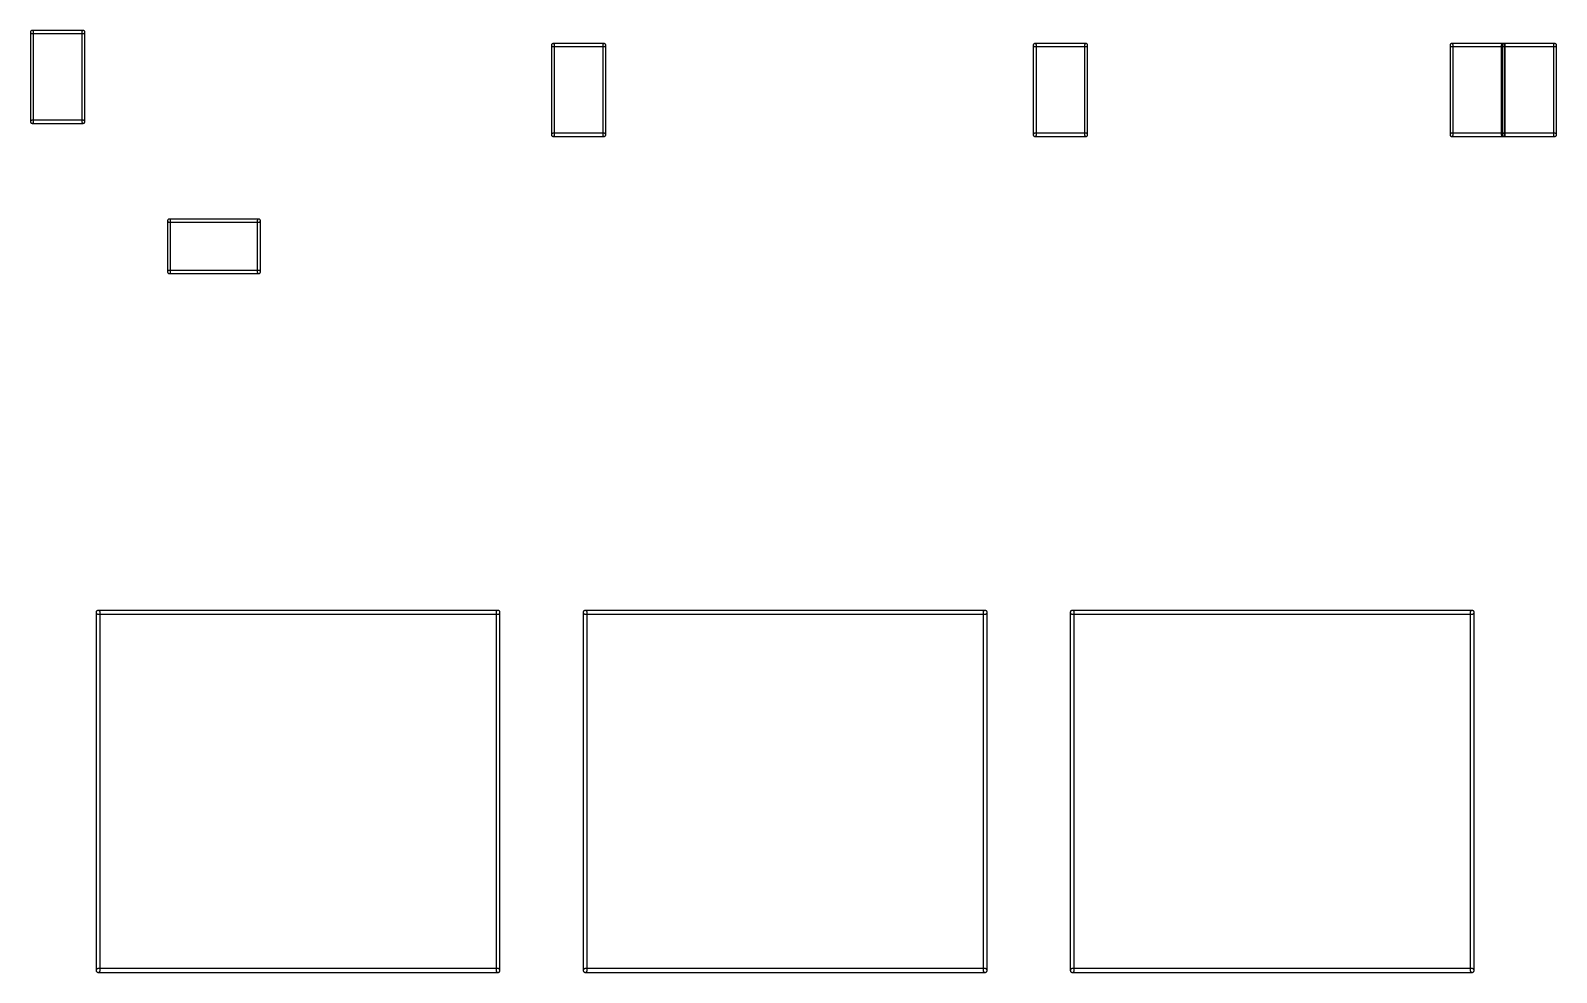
# Model space of a CAD drawing. Extents: x 101 to 225, y -107 to -70.
# Drawn here: x 165.6 to 225.1, y -107.1 to -70.3 of the extents above; entities that cross this region are included whole.
import ezdxf

# ---------------------------------------------------------------- set-up
doc = ezdxf.new("R2010")
doc.units = 0
doc.layers.add('BLACK', color=7, linetype='CONTINUOUS')

msp = doc.modelspace()

# ---------------------------------------------------------------- linework, layer by layer
at = {"layer": 'BLACK', "linetype": 'CONTINUOUS'}
for p, q in [((165.565, -70.3743), (165.564, -70.386)), ((165.565, -70.3743), (165.564, -70.386)), ((165.564, -70.386), (165.565, -70.3977)), ((165.564, -70.386), (165.564, -73.886)), ((165.569, -70.363), (165.565, -70.3743)), ((165.569, -70.363), (165.565, -70.3743)), ((165.565, -70.3977), (165.569, -70.409)), ((165.574, -70.3527), (165.569, -70.363)), ((165.574, -70.3527), (165.569, -70.363)), ((165.569, -70.409), (165.574, -70.4193)), ((165.582, -70.3436), (165.574, -70.3527)), ((165.582, -70.3436), (165.574, -70.3527)), ((165.574, -70.4193), (165.582, -70.4284)), ((165.591, -70.3361), (165.582, -70.3436)), ((165.591, -70.3361), (165.582, -70.3436)), ((165.582, -70.4284), (165.591, -70.4359)), ((165.601, -70.3306), (165.591, -70.3361)), ((165.601, -70.3306), (165.591, -70.3361)), ((165.591, -70.4359), (165.601, -70.4414)), ((165.612, -70.3272), (165.601, -70.3306)), ((165.612, -70.3272), (165.601, -70.3306)), ((165.601, -70.4414), (165.612, -70.4448)), ((165.624, -70.326), (165.612, -70.3272)), ((165.624, -70.326), (165.612, -70.3272)), ((165.612, -70.4448), (165.624, -70.446)), ((167.624, -70.326), (165.624, -70.326)), ((165.636, -70.3272), (165.624, -70.326)), ((165.624, -70.446), (167.624, -70.446)), ((165.647, -70.3306), (165.636, -70.3272)), ((165.657, -70.3361), (165.647, -70.3306)), ((165.666, -70.3436), (165.657, -70.3361)), ((165.674, -70.3527), (165.666, -70.3436)), ((165.679, -70.363), (165.674, -70.3527)), ((165.683, -70.3743), (165.679, -70.363)), ((165.684, -70.386), (165.683, -70.3743)), ((165.684, -73.886), (165.684, -70.386)), ((167.565, -70.3743), (167.564, -70.386)), ((167.564, -70.386), (167.564, -73.886)), ((167.569, -70.363), (167.565, -70.3743)), ((167.574, -70.3527), (167.569, -70.363)), ((167.582, -70.3436), (167.574, -70.3527)), ((167.591, -70.3361), (167.582, -70.3436)), ((167.601, -70.3306), (167.591, -70.3361)), ((167.612, -70.3272), (167.601, -70.3306)), ((167.624, -70.326), (167.612, -70.3272)), ((167.636, -70.3272), (167.624, -70.326)), ((167.636, -70.3272), (167.624, -70.326)), ((167.624, -70.446), (167.636, -70.4448)), ((167.647, -70.3306), (167.636, -70.3272)), ((167.647, -70.3306), (167.636, -70.3272)), ((167.636, -70.4448), (167.647, -70.4414)), ((167.657, -70.3361), (167.647, -70.3306)), ((167.657, -70.3361), (167.647, -70.3306)), ((167.647, -70.4414), (167.657, -70.4359)), ((167.666, -70.3436), (167.657, -70.3361)), ((167.666, -70.3436), (167.657, -70.3361)), ((167.657, -70.4359), (167.666, -70.4284)), ((167.674, -70.3527), (167.666, -70.3436)), ((167.674, -70.3527), (167.666, -70.3436)), ((167.666, -70.4284), (167.674, -70.4193)), ((167.679, -70.363), (167.674, -70.3527)), ((167.679, -70.363), (167.674, -70.3527)), ((167.674, -70.4193), (167.679, -70.409)), ((167.683, -70.3743), (167.679, -70.363)), ((167.683, -70.3743), (167.679, -70.363)), ((167.679, -70.409), (167.683, -70.3977)), ((167.684, -70.386), (167.683, -70.3743)), ((167.684, -70.386), (167.683, -70.3743)), ((167.683, -70.3977), (167.684, -70.386)), ((167.684, -73.886), (167.684, -70.386)), ((185.885, -70.8823), (185.884, -70.894)), ((185.885, -70.8823), (185.884, -70.894)), ((185.884, -70.894), (185.885, -70.9057)), ((185.884, -70.894), (185.884, -74.394)), ((185.889, -70.871), (185.885, -70.8823)), ((185.889, -70.871), (185.885, -70.8823)), ((185.885, -70.9057), (185.889, -70.917)), ((185.894, -70.8607), (185.889, -70.871)), ((185.894, -70.8607), (185.889, -70.871)), ((185.889, -70.917), (185.894, -70.9273)), ((185.902, -70.8516), (185.894, -70.8607)), ((185.902, -70.8516), (185.894, -70.8607)), ((185.894, -70.9273), (185.902, -70.9364)), ((185.911, -70.8441), (185.902, -70.8516)), ((185.911, -70.8441), (185.902, -70.8516)), ((185.902, -70.9364), (185.911, -70.9439)), ((185.921, -70.8386), (185.911, -70.8441)), ((185.921, -70.8386), (185.911, -70.8441)), ((185.911, -70.9439), (185.921, -70.9494)), ((185.932, -70.8352), (185.921, -70.8386)), ((185.932, -70.8352), (185.921, -70.8386)), ((185.921, -70.9494), (185.932, -70.9528)), ((185.944, -70.834), (185.932, -70.8352)), ((185.944, -70.834), (185.932, -70.8352)), ((185.932, -70.9528), (185.944, -70.954)), ((187.944, -70.834), (185.944, -70.834)), ((185.956, -70.8352), (185.944, -70.834)), ((185.944, -70.954), (187.944, -70.954)), ((185.967, -70.8386), (185.956, -70.8352)), ((185.977, -70.8441), (185.967, -70.8386)), ((185.986, -70.8516), (185.977, -70.8441)), ((185.994, -70.8607), (185.986, -70.8516)), ((185.999, -70.871), (185.994, -70.8607)), ((186.003, -70.8823), (185.999, -70.871)), ((186.004, -70.894), (186.003, -70.8823)), ((186.004, -74.394), (186.004, -70.894)), ((187.885, -70.8823), (187.884, -70.894)), ((187.884, -70.894), (187.884, -74.394)), ((187.889, -70.871), (187.885, -70.8823)), ((187.894, -70.8607), (187.889, -70.871)), ((187.902, -70.8516), (187.894, -70.8607)), ((187.911, -70.8441), (187.902, -70.8516)), ((187.921, -70.8386), (187.911, -70.8441)), ((187.932, -70.8352), (187.921, -70.8386)), ((187.944, -70.834), (187.932, -70.8352)), ((187.956, -70.8352), (187.944, -70.834)), ((187.956, -70.8352), (187.944, -70.834)), ((187.944, -70.954), (187.956, -70.9528)), ((187.967, -70.8386), (187.956, -70.8352)), ((187.967, -70.8386), (187.956, -70.8352)), ((187.956, -70.9528), (187.967, -70.9494)), ((187.977, -70.8441), (187.967, -70.8386)), ((187.977, -70.8441), (187.967, -70.8386)), ((187.967, -70.9494), (187.977, -70.9439)), ((187.986, -70.8516), (187.977, -70.8441)), ((187.986, -70.8516), (187.977, -70.8441)), ((187.977, -70.9439), (187.986, -70.9364)), ((187.994, -70.8607), (187.986, -70.8516)), ((187.994, -70.8607), (187.986, -70.8516)), ((187.986, -70.9364), (187.994, -70.9273)), ((187.999, -70.871), (187.994, -70.8607)), ((187.999, -70.871), (187.994, -70.8607)), ((187.994, -70.9273), (187.999, -70.917)), ((188.003, -70.8823), (187.999, -70.871)), ((188.003, -70.8823), (187.999, -70.871)), ((187.999, -70.917), (188.003, -70.9057)), ((188.004, -70.894), (188.003, -70.8823)), ((188.004, -70.894), (188.003, -70.8823)), ((188.003, -70.9057), (188.004, -70.894)), ((188.004, -74.394), (188.004, -70.894)), ((204.681, -70.8823), (204.68, -70.894)), ((204.681, -70.8823), (204.68, -70.894)), ((204.68, -70.894), (204.681, -70.9057)), ((204.68, -70.894), (204.68, -74.394)), ((204.685, -70.871), (204.681, -70.8823)), ((204.685, -70.871), (204.681, -70.8823)), ((204.681, -70.9057), (204.685, -70.917)), ((204.69, -70.8607), (204.685, -70.871)), ((204.69, -70.8607), (204.685, -70.871)), ((204.685, -70.917), (204.69, -70.9273)), ((204.698, -70.8516), (204.69, -70.8607)), ((204.698, -70.8516), (204.69, -70.8607)), ((204.69, -70.9273), (204.698, -70.9364)), ((204.707, -70.8441), (204.698, -70.8516)), ((204.707, -70.8441), (204.698, -70.8516)), ((204.698, -70.9364), (204.707, -70.9439)), ((204.717, -70.8386), (204.707, -70.8441)), ((204.717, -70.8386), (204.707, -70.8441)), ((204.707, -70.9439), (204.717, -70.9494)), ((204.728, -70.8352), (204.717, -70.8386)), ((204.728, -70.8352), (204.717, -70.8386)), ((204.717, -70.9494), (204.728, -70.9528)), ((204.74, -70.834), (204.728, -70.8352)), ((204.74, -70.834), (204.728, -70.8352)), ((204.728, -70.9528), (204.74, -70.954)), ((206.74, -70.834), (204.74, -70.834)), ((204.752, -70.8352), (204.74, -70.834)), ((204.74, -70.954), (206.74, -70.954)), ((204.763, -70.8386), (204.752, -70.8352)), ((204.773, -70.8441), (204.763, -70.8386)), ((204.782, -70.8516), (204.773, -70.8441)), ((204.79, -70.8607), (204.782, -70.8516)), ((204.795, -70.871), (204.79, -70.8607)), ((204.799, -70.8823), (204.795, -70.871)), ((204.8, -70.894), (204.799, -70.8823)), ((204.8, -74.394), (204.8, -70.894)), ((206.681, -70.8823), (206.68, -70.894)), ((206.68, -70.894), (206.68, -74.394)), ((206.685, -70.871), (206.681, -70.8823)), ((206.69, -70.8607), (206.685, -70.871)), ((206.698, -70.8516), (206.69, -70.8607)), ((206.707, -70.8441), (206.698, -70.8516)), ((206.717, -70.8386), (206.707, -70.8441)), ((206.728, -70.8352), (206.717, -70.8386)), ((206.74, -70.834), (206.728, -70.8352)), ((206.752, -70.8352), (206.74, -70.834)), ((206.752, -70.8352), (206.74, -70.834)), ((206.74, -70.954), (206.752, -70.9528)), ((206.763, -70.8386), (206.752, -70.8352)), ((206.763, -70.8386), (206.752, -70.8352)), ((206.752, -70.9528), (206.763, -70.9494)), ((206.773, -70.8441), (206.763, -70.8386)), ((206.773, -70.8441), (206.763, -70.8386)), ((206.763, -70.9494), (206.773, -70.9439)), ((206.782, -70.8516), (206.773, -70.8441)), ((206.782, -70.8516), (206.773, -70.8441)), ((206.773, -70.9439), (206.782, -70.9364)), ((206.79, -70.8607), (206.782, -70.8516)), ((206.79, -70.8607), (206.782, -70.8516)), ((206.782, -70.9364), (206.79, -70.9273)), ((206.795, -70.871), (206.79, -70.8607)), ((206.795, -70.871), (206.79, -70.8607)), ((206.79, -70.9273), (206.795, -70.917)), ((206.799, -70.8823), (206.795, -70.871)), ((206.799, -70.8823), (206.795, -70.871)), ((206.795, -70.917), (206.799, -70.9057)), ((206.8, -70.894), (206.799, -70.8823)), ((206.8, -70.894), (206.799, -70.8823)), ((206.799, -70.9057), (206.8, -70.894)), ((206.8, -74.394), (206.8, -70.894)), ((220.937, -70.8823), (220.936, -70.894)), ((220.937, -70.8823), (220.936, -70.894)), ((220.936, -70.894), (220.937, -70.9057)), ((220.936, -70.894), (220.936, -74.394)), ((220.941, -70.871), (220.937, -70.8823)), ((220.941, -70.871), (220.937, -70.8823)), ((220.937, -70.9057), (220.941, -70.917)), ((220.946, -70.8607), (220.941, -70.871)), ((220.946, -70.8607), (220.941, -70.871)), ((220.941, -70.917), (220.946, -70.9273)), ((220.954, -70.8516), (220.946, -70.8607)), ((220.954, -70.8516), (220.946, -70.8607)), ((220.946, -70.9273), (220.954, -70.9364)), ((220.963, -70.8441), (220.954, -70.8516)), ((220.963, -70.8441), (220.954, -70.8516)), ((220.954, -70.9364), (220.963, -70.9439)), ((220.973, -70.8386), (220.963, -70.8441)), ((220.973, -70.8386), (220.963, -70.8441)), ((220.963, -70.9439), (220.973, -70.9494)), ((220.984, -70.8352), (220.973, -70.8386)), ((220.984, -70.8352), (220.973, -70.8386)), ((220.973, -70.9494), (220.984, -70.9528)), ((220.996, -70.834), (220.984, -70.8352)), ((220.996, -70.834), (220.984, -70.8352)), ((220.984, -70.9528), (220.996, -70.954)), ((222.996, -70.834), (220.996, -70.834)), ((221.008, -70.8352), (220.996, -70.834)), ((220.996, -70.954), (222.996, -70.954)), ((221.019, -70.8386), (221.008, -70.8352)), ((221.029, -70.8441), (221.019, -70.8386)), ((221.038, -70.8516), (221.029, -70.8441)), ((221.046, -70.8607), (221.038, -70.8516)), ((221.051, -70.871), (221.046, -70.8607)), ((221.055, -70.8823), (221.051, -70.871)), ((221.056, -70.894), (221.055, -70.8823)), ((221.056, -74.394), (221.056, -70.894)), ((222.937, -70.8823), (222.936, -70.894)), ((222.936, -70.894), (222.936, -74.394)), ((222.941, -70.871), (222.937, -70.8823)), ((222.946, -70.8607), (222.941, -70.871)), ((222.954, -70.8516), (222.946, -70.8607)), ((222.963, -70.8441), (222.954, -70.8516)), ((222.973, -70.8386), (222.963, -70.8441)), ((222.969, -70.8823), (222.968, -70.894)), ((222.969, -70.8823), (222.968, -70.894)), ((222.968, -70.894), (222.969, -70.9057)), ((222.968, -70.894), (222.968, -74.394)), ((222.973, -70.871), (222.969, -70.8823)), ((222.973, -70.871), (222.969, -70.8823)), ((222.969, -70.9057), (222.973, -70.917)), ((222.984, -70.8352), (222.973, -70.8386)), ((222.978, -70.8607), (222.973, -70.871)), ((222.978, -70.8607), (222.973, -70.871)), ((222.973, -70.917), (222.978, -70.9273)), ((222.986, -70.8516), (222.978, -70.8607)), ((222.986, -70.8516), (222.978, -70.8607)), ((222.978, -70.9273), (222.986, -70.9364)), ((222.996, -70.834), (222.984, -70.8352)), ((222.995, -70.8441), (222.986, -70.8516)), ((222.995, -70.8441), (222.986, -70.8516)), ((222.986, -70.9364), (222.995, -70.9439)), ((223.005, -70.8386), (222.995, -70.8441)), ((223.005, -70.8386), (222.995, -70.8441)), ((222.995, -70.9439), (223.005, -70.9494)), ((223.008, -70.8352), (222.996, -70.834)), ((223.008, -70.8352), (222.996, -70.834)), ((222.996, -70.954), (223.008, -70.9528)), ((223.016, -70.8352), (223.005, -70.8386)), ((223.016, -70.8352), (223.005, -70.8386)), ((223.005, -70.9494), (223.016, -70.9528)), ((223.019, -70.8386), (223.008, -70.8352)), ((223.019, -70.8386), (223.008, -70.8352)), ((223.008, -70.9528), (223.019, -70.9494)), ((223.028, -70.834), (223.016, -70.8352)), ((223.028, -70.834), (223.016, -70.8352)), ((223.016, -70.9528), (223.028, -70.954)), ((223.029, -70.8441), (223.019, -70.8386)), ((223.029, -70.8441), (223.019, -70.8386)), ((223.019, -70.9494), (223.029, -70.9439)), ((225.028, -70.834), (223.028, -70.834)), ((223.04, -70.8352), (223.028, -70.834)), ((223.028, -70.954), (225.028, -70.954)), ((223.038, -70.8516), (223.029, -70.8441)), ((223.038, -70.8516), (223.029, -70.8441)), ((223.029, -70.9439), (223.038, -70.9364)), ((223.046, -70.8607), (223.038, -70.8516)), ((223.046, -70.8607), (223.038, -70.8516)), ((223.038, -70.9364), (223.046, -70.9273)), ((223.051, -70.8386), (223.04, -70.8352)), ((223.051, -70.871), (223.046, -70.8607)), ((223.051, -70.871), (223.046, -70.8607)), ((223.046, -70.9273), (223.051, -70.917)), ((223.061, -70.8441), (223.051, -70.8386)), ((223.055, -70.8823), (223.051, -70.871)), ((223.055, -70.8823), (223.051, -70.871)), ((223.051, -70.917), (223.055, -70.9057)), ((223.056, -70.894), (223.055, -70.8823)), ((223.056, -70.894), (223.055, -70.8823)), ((223.055, -70.9057), (223.056, -70.894)), ((223.056, -74.394), (223.056, -70.894)), ((223.07, -70.8516), (223.061, -70.8441)), ((223.078, -70.8607), (223.07, -70.8516)), ((223.083, -70.871), (223.078, -70.8607)), ((223.087, -70.8823), (223.083, -70.871)), ((223.088, -70.894), (223.087, -70.8823)), ((223.088, -74.394), (223.088, -70.894)), ((224.969, -70.8823), (224.968, -70.894)), ((224.968, -70.894), (224.968, -74.394)), ((224.973, -70.871), (224.969, -70.8823)), ((224.978, -70.8607), (224.973, -70.871)), ((224.986, -70.8516), (224.978, -70.8607)), ((224.995, -70.8441), (224.986, -70.8516)), ((225.005, -70.8386), (224.995, -70.8441)), ((225.016, -70.8352), (225.005, -70.8386)), ((225.028, -70.834), (225.016, -70.8352)), ((225.04, -70.8352), (225.028, -70.834)), ((225.04, -70.8352), (225.028, -70.834)), ((225.028, -70.954), (225.04, -70.9528)), ((225.051, -70.8386), (225.04, -70.8352)), ((225.051, -70.8386), (225.04, -70.8352)), ((225.04, -70.9528), (225.051, -70.9494)), ((225.061, -70.8441), (225.051, -70.8386)), ((225.061, -70.8441), (225.051, -70.8386)), ((225.051, -70.9494), (225.061, -70.9439)), ((225.07, -70.8516), (225.061, -70.8441)), ((225.07, -70.8516), (225.061, -70.8441)), ((225.061, -70.9439), (225.07, -70.9364)), ((225.078, -70.8607), (225.07, -70.8516)), ((225.078, -70.8607), (225.07, -70.8516)), ((225.07, -70.9364), (225.078, -70.9273)), ((225.083, -70.871), (225.078, -70.8607)), ((225.083, -70.871), (225.078, -70.8607)), ((225.078, -70.9273), (225.083, -70.917)), ((225.087, -70.8823), (225.083, -70.871)), ((225.087, -70.8823), (225.083, -70.871)), ((225.083, -70.917), (225.087, -70.9057)), ((225.088, -70.894), (225.087, -70.8823)), ((225.088, -70.894), (225.087, -70.8823)), ((225.087, -70.9057), (225.088, -70.894)), ((225.088, -74.394), (225.088, -70.894)), ((165.565, -73.8743), (165.564, -73.886)), ((165.564, -73.886), (165.565, -73.8977)), ((165.564, -73.886), (165.565, -73.8977)), ((165.569, -73.863), (165.565, -73.8743)), ((165.565, -73.8977), (165.569, -73.909)), ((165.565, -73.8977), (165.569, -73.909)), ((165.574, -73.8527), (165.569, -73.863)), ((165.569, -73.909), (165.574, -73.9193)), ((165.569, -73.909), (165.574, -73.9193)), ((165.582, -73.8436), (165.574, -73.8527)), ((165.574, -73.9193), (165.582, -73.9284)), ((165.574, -73.9193), (165.582, -73.9284)), ((165.591, -73.8361), (165.582, -73.8436)), ((165.582, -73.9284), (165.591, -73.9359)), ((165.582, -73.9284), (165.591, -73.9359)), ((165.601, -73.8306), (165.591, -73.8361)), ((165.591, -73.9359), (165.601, -73.9414)), ((165.591, -73.9359), (165.601, -73.9414)), ((165.612, -73.8272), (165.601, -73.8306)), ((165.601, -73.9414), (165.612, -73.9448)), ((165.601, -73.9414), (165.612, -73.9448)), ((165.624, -73.826), (165.612, -73.8272)), ((165.612, -73.9448), (165.624, -73.946)), ((165.612, -73.9448), (165.624, -73.946)), ((167.624, -73.826), (165.624, -73.826)), ((165.624, -73.946), (165.636, -73.9448)), ((165.624, -73.946), (167.624, -73.946)), ((165.636, -73.9448), (165.647, -73.9414)), ((165.647, -73.9414), (165.657, -73.9359)), ((165.657, -73.9359), (165.666, -73.9284)), ((165.666, -73.9284), (165.674, -73.9193)), ((165.674, -73.9193), (165.679, -73.909)), ((165.679, -73.909), (165.683, -73.8977)), ((165.683, -73.8977), (165.684, -73.886)), ((167.564, -73.886), (167.565, -73.8977)), ((167.565, -73.8977), (167.569, -73.909)), ((167.569, -73.909), (167.574, -73.9193)), ((167.574, -73.9193), (167.582, -73.9284)), ((167.582, -73.9284), (167.591, -73.9359)), ((167.591, -73.9359), (167.601, -73.9414)), ((167.601, -73.9414), (167.612, -73.9448)), ((167.612, -73.9448), (167.624, -73.946)), ((167.636, -73.8272), (167.624, -73.826)), ((167.624, -73.946), (167.636, -73.9448)), ((167.624, -73.946), (167.636, -73.9448)), ((167.647, -73.8306), (167.636, -73.8272)), ((167.636, -73.9448), (167.647, -73.9414)), ((167.636, -73.9448), (167.647, -73.9414)), ((167.657, -73.8361), (167.647, -73.8306)), ((167.647, -73.9414), (167.657, -73.9359)), ((167.647, -73.9414), (167.657, -73.9359)), ((167.666, -73.8436), (167.657, -73.8361)), ((167.657, -73.9359), (167.666, -73.9284)), ((167.657, -73.9359), (167.666, -73.9284)), ((167.674, -73.8527), (167.666, -73.8436)), ((167.666, -73.9284), (167.674, -73.9193)), ((167.666, -73.9284), (167.674, -73.9193)), ((167.679, -73.863), (167.674, -73.8527)), ((167.674, -73.9193), (167.679, -73.909)), ((167.674, -73.9193), (167.679, -73.909)), ((167.683, -73.8743), (167.679, -73.863)), ((167.679, -73.909), (167.683, -73.8977)), ((167.679, -73.909), (167.683, -73.8977)), ((167.684, -73.886), (167.683, -73.8743)), ((167.683, -73.8977), (167.684, -73.886)), ((167.683, -73.8977), (167.684, -73.886)), ((185.885, -74.3823), (185.884, -74.394)), ((185.884, -74.394), (185.885, -74.4057)), ((185.884, -74.394), (185.885, -74.4057)), ((185.889, -74.371), (185.885, -74.3823)), ((185.894, -74.3607), (185.889, -74.371)), ((185.902, -74.3516), (185.894, -74.3607)), ((185.911, -74.3441), (185.902, -74.3516)), ((185.921, -74.3386), (185.911, -74.3441)), ((185.932, -74.3352), (185.921, -74.3386)), ((185.944, -74.334), (185.932, -74.3352)), ((187.944, -74.334), (185.944, -74.334)), ((186.003, -74.4057), (186.004, -74.394)), ((187.884, -74.394), (187.885, -74.4057)), ((187.956, -74.3352), (187.944, -74.334)), ((187.967, -74.3386), (187.956, -74.3352)), ((187.977, -74.3441), (187.967, -74.3386)), ((187.986, -74.3516), (187.977, -74.3441)), ((187.994, -74.3607), (187.986, -74.3516)), ((187.999, -74.371), (187.994, -74.3607)), ((188.003, -74.3823), (187.999, -74.371)), ((188.004, -74.394), (188.003, -74.3823)), ((188.003, -74.4057), (188.004, -74.394)), ((188.003, -74.4057), (188.004, -74.394)), ((204.681, -74.3823), (204.68, -74.394)), ((204.68, -74.394), (204.681, -74.4057)), ((204.68, -74.394), (204.681, -74.4057)), ((204.685, -74.371), (204.681, -74.3823)), ((204.69, -74.3607), (204.685, -74.371)), ((204.698, -74.3516), (204.69, -74.3607)), ((204.707, -74.3441), (204.698, -74.3516)), ((204.717, -74.3386), (204.707, -74.3441)), ((204.728, -74.3352), (204.717, -74.3386)), ((204.74, -74.334), (204.728, -74.3352)), ((206.74, -74.334), (204.74, -74.334)), ((204.799, -74.4057), (204.8, -74.394)), ((206.68, -74.394), (206.681, -74.4057)), ((206.752, -74.3352), (206.74, -74.334)), ((206.763, -74.3386), (206.752, -74.3352)), ((206.773, -74.3441), (206.763, -74.3386)), ((206.782, -74.3516), (206.773, -74.3441)), ((206.79, -74.3607), (206.782, -74.3516)), ((206.795, -74.371), (206.79, -74.3607)), ((206.799, -74.3823), (206.795, -74.371)), ((206.8, -74.394), (206.799, -74.3823)), ((206.799, -74.4057), (206.8, -74.394)), ((206.799, -74.4057), (206.8, -74.394)), ((220.937, -74.3823), (220.936, -74.394)), ((220.936, -74.394), (220.937, -74.4057)), ((220.936, -74.394), (220.937, -74.4057)), ((220.941, -74.371), (220.937, -74.3823)), ((220.946, -74.3607), (220.941, -74.371)), ((220.954, -74.3516), (220.946, -74.3607)), ((220.963, -74.3441), (220.954, -74.3516)), ((220.973, -74.3386), (220.963, -74.3441)), ((220.984, -74.3352), (220.973, -74.3386)), ((220.996, -74.334), (220.984, -74.3352)), ((222.996, -74.334), (220.996, -74.334)), ((221.055, -74.4057), (221.056, -74.394)), ((222.936, -74.394), (222.937, -74.4057)), ((222.969, -74.3823), (222.968, -74.394)), ((222.968, -74.394), (222.969, -74.4057)), ((222.968, -74.394), (222.969, -74.4057)), ((222.973, -74.371), (222.969, -74.3823)), ((222.978, -74.3607), (222.973, -74.371)), ((222.986, -74.3516), (222.978, -74.3607)), ((222.995, -74.3441), (222.986, -74.3516)), ((223.005, -74.3386), (222.995, -74.3441)), ((223.008, -74.3352), (222.996, -74.334)), ((223.016, -74.3352), (223.005, -74.3386)), ((223.019, -74.3386), (223.008, -74.3352)), ((223.028, -74.334), (223.016, -74.3352)), ((223.029, -74.3441), (223.019, -74.3386)), ((225.028, -74.334), (223.028, -74.334)), ((223.038, -74.3516), (223.029, -74.3441)), ((223.046, -74.3607), (223.038, -74.3516)), ((223.051, -74.371), (223.046, -74.3607)), ((223.055, -74.3823), (223.051, -74.371)), ((223.056, -74.394), (223.055, -74.3823)), ((223.055, -74.4057), (223.056, -74.394)), ((223.055, -74.4057), (223.056, -74.394)), ((223.087, -74.4057), (223.088, -74.394)), ((224.968, -74.394), (224.969, -74.4057)), ((225.04, -74.3352), (225.028, -74.334)), ((225.051, -74.3386), (225.04, -74.3352)), ((225.061, -74.3441), (225.051, -74.3386)), ((225.07, -74.3516), (225.061, -74.3441)), ((225.078, -74.3607), (225.07, -74.3516)), ((225.083, -74.371), (225.078, -74.3607)), ((225.087, -74.3823), (225.083, -74.371)), ((225.088, -74.394), (225.087, -74.3823)), ((225.087, -74.4057), (225.088, -74.394)), ((225.087, -74.4057), (225.088, -74.394)), ((185.885, -74.4057), (185.889, -74.417)), ((185.885, -74.4057), (185.889, -74.417)), ((185.889, -74.417), (185.894, -74.4273)), ((185.889, -74.417), (185.894, -74.4273)), ((185.894, -74.4273), (185.902, -74.4364)), ((185.894, -74.4273), (185.902, -74.4364)), ((185.902, -74.4364), (185.911, -74.4439)), ((185.902, -74.4364), (185.911, -74.4439)), ((185.911, -74.4439), (185.921, -74.4494)), ((185.911, -74.4439), (185.921, -74.4494)), ((185.921, -74.4494), (185.932, -74.4528)), ((185.921, -74.4494), (185.932, -74.4528)), ((185.932, -74.4528), (185.944, -74.454)), ((185.932, -74.4528), (185.944, -74.454)), ((185.944, -74.454), (185.956, -74.4528)), ((185.944, -74.454), (187.944, -74.454)), ((185.956, -74.4528), (185.967, -74.4494)), ((185.967, -74.4494), (185.977, -74.4439)), ((185.977, -74.4439), (185.986, -74.4364)), ((185.986, -74.4364), (185.994, -74.4273)), ((185.994, -74.4273), (185.999, -74.417)), ((185.999, -74.417), (186.003, -74.4057)), ((187.885, -74.4057), (187.889, -74.417)), ((187.889, -74.417), (187.894, -74.4273)), ((187.894, -74.4273), (187.902, -74.4364)), ((187.902, -74.4364), (187.911, -74.4439)), ((187.911, -74.4439), (187.921, -74.4494)), ((187.921, -74.4494), (187.932, -74.4528)), ((187.932, -74.4528), (187.944, -74.454)), ((187.944, -74.454), (187.956, -74.4528)), ((187.944, -74.454), (187.956, -74.4528)), ((187.956, -74.4528), (187.967, -74.4494)), ((187.956, -74.4528), (187.967, -74.4494)), ((187.967, -74.4494), (187.977, -74.4439)), ((187.967, -74.4494), (187.977, -74.4439)), ((187.977, -74.4439), (187.986, -74.4364)), ((187.977, -74.4439), (187.986, -74.4364)), ((187.986, -74.4364), (187.994, -74.4273)), ((187.986, -74.4364), (187.994, -74.4273)), ((187.994, -74.4273), (187.999, -74.417)), ((187.994, -74.4273), (187.999, -74.417)), ((187.999, -74.417), (188.003, -74.4057)), ((187.999, -74.417), (188.003, -74.4057)), ((204.681, -74.4057), (204.685, -74.417)), ((204.681, -74.4057), (204.685, -74.417)), ((204.685, -74.417), (204.69, -74.4273)), ((204.685, -74.417), (204.69, -74.4273)), ((204.69, -74.4273), (204.698, -74.4364)), ((204.69, -74.4273), (204.698, -74.4364)), ((204.698, -74.4364), (204.707, -74.4439)), ((204.698, -74.4364), (204.707, -74.4439)), ((204.707, -74.4439), (204.717, -74.4494)), ((204.707, -74.4439), (204.717, -74.4494)), ((204.717, -74.4494), (204.728, -74.4528)), ((204.717, -74.4494), (204.728, -74.4528)), ((204.728, -74.4528), (204.74, -74.454)), ((204.728, -74.4528), (204.74, -74.454)), ((204.74, -74.454), (204.752, -74.4528)), ((204.74, -74.454), (206.74, -74.454)), ((204.752, -74.4528), (204.763, -74.4494)), ((204.763, -74.4494), (204.773, -74.4439)), ((204.773, -74.4439), (204.782, -74.4364)), ((204.782, -74.4364), (204.79, -74.4273)), ((204.79, -74.4273), (204.795, -74.417)), ((204.795, -74.417), (204.799, -74.4057)), ((206.681, -74.4057), (206.685, -74.417)), ((206.685, -74.417), (206.69, -74.4273)), ((206.69, -74.4273), (206.698, -74.4364)), ((206.698, -74.4364), (206.707, -74.4439)), ((206.707, -74.4439), (206.717, -74.4494)), ((206.717, -74.4494), (206.728, -74.4528)), ((206.728, -74.4528), (206.74, -74.454)), ((206.74, -74.454), (206.752, -74.4528)), ((206.74, -74.454), (206.752, -74.4528)), ((206.752, -74.4528), (206.763, -74.4494)), ((206.752, -74.4528), (206.763, -74.4494)), ((206.763, -74.4494), (206.773, -74.4439)), ((206.763, -74.4494), (206.773, -74.4439)), ((206.773, -74.4439), (206.782, -74.4364)), ((206.773, -74.4439), (206.782, -74.4364)), ((206.782, -74.4364), (206.79, -74.4273)), ((206.782, -74.4364), (206.79, -74.4273)), ((206.79, -74.4273), (206.795, -74.417)), ((206.79, -74.4273), (206.795, -74.417)), ((206.795, -74.417), (206.799, -74.4057)), ((206.795, -74.417), (206.799, -74.4057)), ((220.937, -74.4057), (220.941, -74.417)), ((220.937, -74.4057), (220.941, -74.417)), ((220.941, -74.417), (220.946, -74.4273)), ((220.941, -74.417), (220.946, -74.4273)), ((220.946, -74.4273), (220.954, -74.4364)), ((220.946, -74.4273), (220.954, -74.4364)), ((220.954, -74.4364), (220.963, -74.4439)), ((220.954, -74.4364), (220.963, -74.4439)), ((220.963, -74.4439), (220.973, -74.4494)), ((220.963, -74.4439), (220.973, -74.4494)), ((220.973, -74.4494), (220.984, -74.4528)), ((220.973, -74.4494), (220.984, -74.4528)), ((220.984, -74.4528), (220.996, -74.454)), ((220.984, -74.4528), (220.996, -74.454)), ((220.996, -74.454), (221.008, -74.4528)), ((220.996, -74.454), (222.996, -74.454)), ((221.008, -74.4528), (221.019, -74.4494)), ((221.019, -74.4494), (221.029, -74.4439)), ((221.029, -74.4439), (221.038, -74.4364)), ((221.038, -74.4364), (221.046, -74.4273)), ((221.046, -74.4273), (221.051, -74.417)), ((221.051, -74.417), (221.055, -74.4057)), ((222.937, -74.4057), (222.941, -74.417)), ((222.941, -74.417), (222.946, -74.4273)), ((222.946, -74.4273), (222.954, -74.4364)), ((222.954, -74.4364), (222.963, -74.4439)), ((222.963, -74.4439), (222.973, -74.4494)), ((222.969, -74.4057), (222.973, -74.417)), ((222.969, -74.4057), (222.973, -74.417)), ((222.973, -74.417), (222.978, -74.4273)), ((222.973, -74.417), (222.978, -74.4273)), ((222.973, -74.4494), (222.984, -74.4528)), ((222.978, -74.4273), (222.986, -74.4364)), ((222.978, -74.4273), (222.986, -74.4364)), ((222.984, -74.4528), (222.996, -74.454)), ((222.986, -74.4364), (222.995, -74.4439)), ((222.986, -74.4364), (222.995, -74.4439)), ((222.995, -74.4439), (223.005, -74.4494)), ((222.995, -74.4439), (223.005, -74.4494)), ((222.996, -74.454), (223.008, -74.4528)), ((222.996, -74.454), (223.008, -74.4528)), ((223.005, -74.4494), (223.016, -74.4528)), ((223.005, -74.4494), (223.016, -74.4528)), ((223.008, -74.4528), (223.019, -74.4494)), ((223.008, -74.4528), (223.019, -74.4494)), ((223.016, -74.4528), (223.028, -74.454)), ((223.016, -74.4528), (223.028, -74.454)), ((223.019, -74.4494), (223.029, -74.4439)), ((223.019, -74.4494), (223.029, -74.4439)), ((223.028, -74.454), (223.04, -74.4528)), ((223.028, -74.454), (225.028, -74.454)), ((223.029, -74.4439), (223.038, -74.4364)), ((223.029, -74.4439), (223.038, -74.4364)), ((223.038, -74.4364), (223.046, -74.4273)), ((223.038, -74.4364), (223.046, -74.4273)), ((223.04, -74.4528), (223.051, -74.4494)), ((223.046, -74.4273), (223.051, -74.417)), ((223.046, -74.4273), (223.051, -74.417)), ((223.051, -74.417), (223.055, -74.4057)), ((223.051, -74.417), (223.055, -74.4057)), ((223.051, -74.4494), (223.061, -74.4439)), ((223.061, -74.4439), (223.07, -74.4364)), ((223.07, -74.4364), (223.078, -74.4273)), ((223.078, -74.4273), (223.083, -74.417)), ((223.083, -74.417), (223.087, -74.4057)), ((224.969, -74.4057), (224.973, -74.417)), ((224.973, -74.417), (224.978, -74.4273)), ((224.978, -74.4273), (224.986, -74.4364)), ((224.986, -74.4364), (224.995, -74.4439)), ((224.995, -74.4439), (225.005, -74.4494)), ((225.005, -74.4494), (225.016, -74.4528)), ((225.016, -74.4528), (225.028, -74.454)), ((225.028, -74.454), (225.04, -74.4528)), ((225.028, -74.454), (225.04, -74.4528)), ((225.04, -74.4528), (225.051, -74.4494)), ((225.04, -74.4528), (225.051, -74.4494)), ((225.051, -74.4494), (225.061, -74.4439)), ((225.051, -74.4494), (225.061, -74.4439)), ((225.061, -74.4439), (225.07, -74.4364)), ((225.061, -74.4439), (225.07, -74.4364)), ((225.07, -74.4364), (225.078, -74.4273)), ((225.07, -74.4364), (225.078, -74.4273)), ((225.078, -74.4273), (225.083, -74.417)), ((225.078, -74.4273), (225.083, -74.417)), ((225.083, -74.417), (225.087, -74.4057)), ((225.083, -74.417), (225.087, -74.4057)), ((170.911, -77.7283), (170.91, -77.74)), ((170.911, -77.7283), (170.91, -77.74)), ((170.91, -77.74), (170.91, -79.74)), ((170.91, -77.74), (170.911, -77.7517)), ((170.915, -77.717), (170.911, -77.7283)), ((170.915, -77.717), (170.911, -77.7283)), ((170.911, -77.7517), (170.915, -77.763)), ((170.92, -77.7067), (170.915, -77.717)), ((170.92, -77.7067), (170.915, -77.717)), ((170.915, -77.763), (170.92, -77.7733)), ((170.928, -77.6976), (170.92, -77.7067)), ((170.928, -77.6976), (170.92, -77.7067)), ((170.92, -77.7733), (170.928, -77.7824)), ((170.937, -77.6901), (170.928, -77.6976)), ((170.937, -77.6901), (170.928, -77.6976)), ((170.928, -77.7824), (170.937, -77.7899)), ((170.947, -77.6846), (170.937, -77.6901)), ((170.947, -77.6846), (170.937, -77.6901)), ((170.937, -77.7899), (170.947, -77.7954)), ((170.958, -77.6812), (170.947, -77.6846)), ((170.958, -77.6812), (170.947, -77.6846)), ((170.947, -77.7954), (170.958, -77.7988)), ((170.97, -77.68), (170.958, -77.6812)), ((170.97, -77.68), (170.958, -77.6812)), ((170.958, -77.7988), (170.97, -77.8)), ((170.982, -77.6812), (170.97, -77.68)), ((174.47, -77.68), (170.97, -77.68)), ((170.97, -77.8), (174.47, -77.8)), ((170.993, -77.6846), (170.982, -77.6812)), ((171.003, -77.6901), (170.993, -77.6846)), ((171.012, -77.6976), (171.003, -77.6901)), ((171.02, -77.7067), (171.012, -77.6976)), ((171.025, -77.717), (171.02, -77.7067)), ((171.029, -77.7283), (171.025, -77.717)), ((171.03, -77.74), (171.029, -77.7283)), ((171.03, -79.74), (171.03, -77.74)), ((174.411, -77.7283), (174.41, -77.74)), ((174.41, -77.74), (174.41, -79.74)), ((174.415, -77.717), (174.411, -77.7283)), ((174.42, -77.7067), (174.415, -77.717)), ((174.428, -77.6976), (174.42, -77.7067)), ((174.437, -77.6901), (174.428, -77.6976)), ((174.447, -77.6846), (174.437, -77.6901)), ((174.458, -77.6812), (174.447, -77.6846)), ((174.47, -77.68), (174.458, -77.6812)), ((174.482, -77.6812), (174.47, -77.68)), ((174.482, -77.6812), (174.47, -77.68)), ((174.47, -77.8), (174.482, -77.7988)), ((174.493, -77.6846), (174.482, -77.6812)), ((174.493, -77.6846), (174.482, -77.6812)), ((174.482, -77.7988), (174.493, -77.7954)), ((174.503, -77.6901), (174.493, -77.6846)), ((174.503, -77.6901), (174.493, -77.6846)), ((174.493, -77.7954), (174.503, -77.7899)), ((174.512, -77.6976), (174.503, -77.6901)), ((174.512, -77.6976), (174.503, -77.6901)), ((174.503, -77.7899), (174.512, -77.7824)), ((174.52, -77.7067), (174.512, -77.6976)), ((174.52, -77.7067), (174.512, -77.6976)), ((174.512, -77.7824), (174.52, -77.7733)), ((174.525, -77.717), (174.52, -77.7067)), ((174.525, -77.717), (174.52, -77.7067)), ((174.52, -77.7733), (174.525, -77.763)), ((174.529, -77.7283), (174.525, -77.717)), ((174.529, -77.7283), (174.525, -77.717)), ((174.525, -77.763), (174.529, -77.7517)), ((174.53, -77.74), (174.529, -77.7283)), ((174.53, -77.74), (174.529, -77.7283)), ((174.529, -77.7517), (174.53, -77.74)), ((174.53, -79.74), (174.53, -77.74)), ((170.911, -79.7283), (170.91, -79.74)), ((170.91, -79.74), (170.911, -79.7517)), ((170.91, -79.74), (170.911, -79.7517)), ((170.915, -79.717), (170.911, -79.7283)), ((170.911, -79.7517), (170.915, -79.763)), ((170.911, -79.7517), (170.915, -79.763)), ((170.92, -79.7067), (170.915, -79.717)), ((170.928, -79.6976), (170.92, -79.7067)), ((170.937, -79.6901), (170.928, -79.6976)), ((170.947, -79.6846), (170.937, -79.6901)), ((170.958, -79.6812), (170.947, -79.6846)), ((170.97, -79.68), (170.958, -79.6812)), ((174.47, -79.68), (170.97, -79.68)), ((171.025, -79.763), (171.029, -79.7517)), ((171.029, -79.7517), (171.03, -79.74)), ((174.41, -79.74), (174.411, -79.7517)), ((174.411, -79.7517), (174.415, -79.763)), ((174.482, -79.6812), (174.47, -79.68)), ((174.493, -79.6846), (174.482, -79.6812)), ((174.503, -79.6901), (174.493, -79.6846)), ((174.512, -79.6976), (174.503, -79.6901)), ((174.52, -79.7067), (174.512, -79.6976)), ((174.525, -79.717), (174.52, -79.7067)), ((174.529, -79.7283), (174.525, -79.717)), ((174.525, -79.763), (174.529, -79.7517)), ((174.525, -79.763), (174.529, -79.7517)), ((174.53, -79.74), (174.529, -79.7283)), ((174.529, -79.7517), (174.53, -79.74)), ((174.529, -79.7517), (174.53, -79.74)), ((170.915, -79.763), (170.92, -79.7733)), ((170.915, -79.763), (170.92, -79.7733)), ((170.92, -79.7733), (170.928, -79.7824)), ((170.92, -79.7733), (170.928, -79.7824)), ((170.928, -79.7824), (170.937, -79.7899)), ((170.928, -79.7824), (170.937, -79.7899)), ((170.937, -79.7899), (170.947, -79.7954)), ((170.937, -79.7899), (170.947, -79.7954)), ((170.947, -79.7954), (170.958, -79.7988)), ((170.947, -79.7954), (170.958, -79.7988)), ((170.958, -79.7988), (170.97, -79.8)), ((170.958, -79.7988), (170.97, -79.8)), ((170.97, -79.8), (170.982, -79.7988)), ((170.97, -79.8), (174.47, -79.8)), ((170.982, -79.7988), (170.993, -79.7954)), ((170.993, -79.7954), (171.003, -79.7899)), ((171.003, -79.7899), (171.012, -79.7824)), ((171.012, -79.7824), (171.02, -79.7733)), ((171.02, -79.7733), (171.025, -79.763)), ((174.415, -79.763), (174.42, -79.7733)), ((174.42, -79.7733), (174.428, -79.7824)), ((174.428, -79.7824), (174.437, -79.7899)), ((174.437, -79.7899), (174.447, -79.7954)), ((174.447, -79.7954), (174.458, -79.7988)), ((174.458, -79.7988), (174.47, -79.8)), ((174.47, -79.8), (174.482, -79.7988)), ((174.47, -79.8), (174.482, -79.7988)), ((174.482, -79.7988), (174.493, -79.7954)), ((174.482, -79.7988), (174.493, -79.7954)), ((174.493, -79.7954), (174.503, -79.7899)), ((174.493, -79.7954), (174.503, -79.7899)), ((174.503, -79.7899), (174.512, -79.7824)), ((174.503, -79.7899), (174.512, -79.7824)), ((174.512, -79.7824), (174.52, -79.7733)), ((174.512, -79.7824), (174.52, -79.7733)), ((174.52, -79.7733), (174.525, -79.763)), ((174.52, -79.7733), (174.525, -79.763)), ((168.125, -93.0001), (168.124, -93.015)), ((168.125, -93.0001), (168.124, -93.015)), ((168.124, -93.015), (168.125, -93.0299)), ((168.124, -93.015), (168.124, -106.985)), ((168.13, -92.9858), (168.125, -93.0001)), ((168.13, -92.9858), (168.125, -93.0001)), ((168.125, -93.0299), (168.13, -93.0442)), ((168.137, -92.9727), (168.13, -92.9858)), ((168.137, -92.9727), (168.13, -92.9858)), ((168.13, -93.0442), (168.137, -93.0573)), ((168.146, -92.9611), (168.137, -92.9727)), ((168.146, -92.9611), (168.137, -92.9727)), ((168.137, -93.0573), (168.146, -93.0689)), ((168.158, -92.9516), (168.146, -92.9611)), ((168.158, -92.9516), (168.146, -92.9611)), ((168.146, -93.0689), (168.158, -93.0784)), ((168.171, -92.9446), (168.158, -92.9516)), ((168.171, -92.9446), (168.158, -92.9516)), ((168.158, -93.0784), (168.171, -93.0854)), ((168.185, -92.9403), (168.171, -92.9446)), ((168.185, -92.9403), (168.171, -92.9446)), ((168.171, -93.0854), (168.185, -93.0897)), ((168.2, -92.9388), (168.185, -92.9403)), ((168.2, -92.9388), (168.185, -92.9403)), ((168.185, -93.0897), (168.2, -93.0912)), ((183.8, -92.9388), (168.2, -92.9388)), ((168.215, -92.9403), (168.2, -92.9388)), ((168.2, -93.0912), (183.8, -93.0912)), ((168.229, -92.9446), (168.215, -92.9403)), ((168.242, -92.9516), (168.229, -92.9446)), ((168.254, -92.9611), (168.242, -92.9516)), ((168.263, -92.9727), (168.254, -92.9611)), ((168.27, -92.9858), (168.263, -92.9727)), ((168.275, -93.0001), (168.27, -92.9858)), ((168.276, -93.015), (168.275, -93.0001)), ((168.276, -106.985), (168.276, -93.015)), ((183.725, -93.0001), (183.724, -93.015)), ((183.724, -93.015), (183.724, -106.985)), ((183.73, -92.9858), (183.725, -93.0001)), ((183.737, -92.9727), (183.73, -92.9858)), ((183.746, -92.9611), (183.737, -92.9727)), ((183.758, -92.9516), (183.746, -92.9611)), ((183.771, -92.9446), (183.758, -92.9516)), ((183.785, -92.9403), (183.771, -92.9446)), ((183.8, -92.9388), (183.785, -92.9403)), ((183.815, -92.9403), (183.8, -92.9388)), ((183.815, -92.9403), (183.8, -92.9388)), ((183.8, -93.0912), (183.815, -93.0897)), ((183.829, -92.9446), (183.815, -92.9403)), ((183.829, -92.9446), (183.815, -92.9403)), ((183.815, -93.0897), (183.829, -93.0854)), ((183.842, -92.9516), (183.829, -92.9446)), ((183.842, -92.9516), (183.829, -92.9446)), ((183.829, -93.0854), (183.842, -93.0784)), ((183.854, -92.9611), (183.842, -92.9516)), ((183.854, -92.9611), (183.842, -92.9516)), ((183.842, -93.0784), (183.854, -93.0689)), ((183.863, -92.9727), (183.854, -92.9611)), ((183.863, -92.9727), (183.854, -92.9611)), ((183.854, -93.0689), (183.863, -93.0573)), ((183.87, -92.9858), (183.863, -92.9727)), ((183.87, -92.9858), (183.863, -92.9727)), ((183.863, -93.0573), (183.87, -93.0442)), ((183.875, -93.0001), (183.87, -92.9858)), ((183.875, -93.0001), (183.87, -92.9858)), ((183.87, -93.0442), (183.875, -93.0299)), ((183.876, -93.015), (183.875, -93.0001)), ((183.876, -93.015), (183.875, -93.0001)), ((183.875, -93.0299), (183.876, -93.015)), ((183.876, -106.985), (183.876, -93.015)), ((187.125, -93.0001), (187.124, -93.015)), ((187.125, -93.0001), (187.124, -93.015)), ((187.124, -93.015), (187.125, -93.0299)), ((187.124, -93.015), (187.124, -106.985)), ((187.13, -92.9858), (187.125, -93.0001)), ((187.13, -92.9858), (187.125, -93.0001)), ((187.125, -93.0299), (187.13, -93.0442)), ((187.137, -92.9727), (187.13, -92.9858)), ((187.137, -92.9727), (187.13, -92.9858)), ((187.13, -93.0442), (187.137, -93.0573)), ((187.146, -92.9611), (187.137, -92.9727)), ((187.146, -92.9611), (187.137, -92.9727)), ((187.137, -93.0573), (187.146, -93.0689)), ((187.158, -92.9516), (187.146, -92.9611)), ((187.158, -92.9516), (187.146, -92.9611)), ((187.146, -93.0689), (187.158, -93.0784)), ((187.171, -92.9446), (187.158, -92.9516)), ((187.171, -92.9446), (187.158, -92.9516)), ((187.158, -93.0784), (187.171, -93.0854)), ((187.185, -92.9403), (187.171, -92.9446)), ((187.185, -92.9403), (187.171, -92.9446)), ((187.171, -93.0854), (187.185, -93.0897)), ((187.2, -92.9388), (187.185, -92.9403)), ((187.2, -92.9388), (187.185, -92.9403)), ((187.185, -93.0897), (187.2, -93.0912)), ((202.8, -92.9388), (187.2, -92.9388)), ((187.215, -92.9403), (187.2, -92.9388)), ((187.2, -93.0912), (202.8, -93.0912)), ((187.229, -92.9446), (187.215, -92.9403)), ((187.242, -92.9516), (187.229, -92.9446)), ((187.254, -92.9611), (187.242, -92.9516)), ((187.263, -92.9727), (187.254, -92.9611)), ((187.27, -92.9858), (187.263, -92.9727)), ((187.275, -93.0001), (187.27, -92.9858)), ((187.276, -93.015), (187.275, -93.0001)), ((187.276, -106.985), (187.276, -93.015)), ((202.725, -93.0001), (202.724, -93.015)), ((202.724, -93.015), (202.724, -106.985)), ((202.73, -92.9858), (202.725, -93.0001)), ((202.737, -92.9727), (202.73, -92.9858)), ((202.746, -92.9611), (202.737, -92.9727)), ((202.758, -92.9516), (202.746, -92.9611)), ((202.771, -92.9446), (202.758, -92.9516)), ((202.785, -92.9403), (202.771, -92.9446)), ((202.8, -92.9388), (202.785, -92.9403)), ((202.815, -92.9403), (202.8, -92.9388)), ((202.815, -92.9403), (202.8, -92.9388)), ((202.8, -93.0912), (202.815, -93.0897)), ((202.829, -92.9446), (202.815, -92.9403)), ((202.829, -92.9446), (202.815, -92.9403)), ((202.815, -93.0897), (202.829, -93.0854)), ((202.842, -92.9516), (202.829, -92.9446)), ((202.842, -92.9516), (202.829, -92.9446)), ((202.829, -93.0854), (202.842, -93.0784)), ((202.854, -92.9611), (202.842, -92.9516)), ((202.854, -92.9611), (202.842, -92.9516)), ((202.842, -93.0784), (202.854, -93.0689)), ((202.863, -92.9727), (202.854, -92.9611)), ((202.863, -92.9727), (202.854, -92.9611)), ((202.854, -93.0689), (202.863, -93.0573)), ((202.87, -92.9858), (202.863, -92.9727)), ((202.87, -92.9858), (202.863, -92.9727)), ((202.863, -93.0573), (202.87, -93.0442)), ((202.875, -93.0001), (202.87, -92.9858)), ((202.875, -93.0001), (202.87, -92.9858)), ((202.87, -93.0442), (202.875, -93.0299)), ((202.876, -93.015), (202.875, -93.0001)), ((202.876, -93.015), (202.875, -93.0001)), ((202.875, -93.0299), (202.876, -93.015)), ((202.876, -106.985), (202.876, -93.015)), ((206.125, -93.0001), (206.124, -93.015)), ((206.125, -93.0001), (206.124, -93.015)), ((206.124, -93.015), (206.125, -93.0299)), ((206.124, -93.015), (206.124, -106.985)), ((206.13, -92.9858), (206.125, -93.0001)), ((206.13, -92.9858), (206.125, -93.0001)), ((206.125, -93.0299), (206.13, -93.0442)), ((206.137, -92.9727), (206.13, -92.9858)), ((206.137, -92.9727), (206.13, -92.9858)), ((206.13, -93.0442), (206.137, -93.0573)), ((206.146, -92.9611), (206.137, -92.9727)), ((206.146, -92.9611), (206.137, -92.9727)), ((206.137, -93.0573), (206.146, -93.0689)), ((206.158, -92.9516), (206.146, -92.9611)), ((206.158, -92.9516), (206.146, -92.9611)), ((206.146, -93.0689), (206.158, -93.0784)), ((206.171, -92.9446), (206.158, -92.9516)), ((206.171, -92.9446), (206.158, -92.9516)), ((206.158, -93.0784), (206.171, -93.0854)), ((206.185, -92.9403), (206.171, -92.9446)), ((206.185, -92.9403), (206.171, -92.9446)), ((206.171, -93.0854), (206.185, -93.0897)), ((206.2, -92.9388), (206.185, -92.9403)), ((206.2, -92.9388), (206.185, -92.9403)), ((206.185, -93.0897), (206.2, -93.0912)), ((221.8, -92.9388), (206.2, -92.9388)), ((206.215, -92.9403), (206.2, -92.9388)), ((206.2, -93.0912), (221.8, -93.0912)), ((206.229, -92.9446), (206.215, -92.9403)), ((206.242, -92.9516), (206.229, -92.9446)), ((206.254, -92.9611), (206.242, -92.9516)), ((206.263, -92.9727), (206.254, -92.9611)), ((206.27, -92.9858), (206.263, -92.9727)), ((206.275, -93.0001), (206.27, -92.9858)), ((206.276, -93.015), (206.275, -93.0001)), ((206.276, -106.985), (206.276, -93.015)), ((221.725, -93.0001), (221.724, -93.015)), ((221.724, -93.015), (221.724, -106.985)), ((221.73, -92.9858), (221.725, -93.0001)), ((221.737, -92.9727), (221.73, -92.9858)), ((221.746, -92.9611), (221.737, -92.9727)), ((221.758, -92.9516), (221.746, -92.9611)), ((221.771, -92.9446), (221.758, -92.9516)), ((221.785, -92.9403), (221.771, -92.9446)), ((221.8, -92.9388), (221.785, -92.9403)), ((221.815, -92.9403), (221.8, -92.9388)), ((221.815, -92.9403), (221.8, -92.9388)), ((221.8, -93.0912), (221.815, -93.0897)), ((221.829, -92.9446), (221.815, -92.9403)), ((221.829, -92.9446), (221.815, -92.9403)), ((221.815, -93.0897), (221.829, -93.0854)), ((221.842, -92.9516), (221.829, -92.9446)), ((221.842, -92.9516), (221.829, -92.9446)), ((221.829, -93.0854), (221.842, -93.0784)), ((221.854, -92.9611), (221.842, -92.9516)), ((221.854, -92.9611), (221.842, -92.9516)), ((221.842, -93.0784), (221.854, -93.0689)), ((221.863, -92.9727), (221.854, -92.9611)), ((221.863, -92.9727), (221.854, -92.9611)), ((221.854, -93.0689), (221.863, -93.0573)), ((221.87, -92.9858), (221.863, -92.9727)), ((221.87, -92.9858), (221.863, -92.9727)), ((221.863, -93.0573), (221.87, -93.0442)), ((221.875, -93.0001), (221.87, -92.9858)), ((221.875, -93.0001), (221.87, -92.9858)), ((221.87, -93.0442), (221.875, -93.0299)), ((221.876, -93.015), (221.875, -93.0001)), ((221.876, -93.015), (221.875, -93.0001)), ((221.875, -93.0299), (221.876, -93.015)), ((221.876, -106.985), (221.876, -93.015)), ((168.125, -106.97), (168.124, -106.985)), ((168.124, -106.985), (168.125, -107)), ((168.124, -106.985), (168.125, -107)), ((168.13, -106.956), (168.125, -106.97)), ((168.125, -107), (168.13, -107.014)), ((168.125, -107), (168.13, -107.014)), ((168.137, -106.943), (168.13, -106.956)), ((168.13, -107.014), (168.137, -107.027)), ((168.13, -107.014), (168.137, -107.027)), ((168.146, -106.931), (168.137, -106.943)), ((168.137, -107.027), (168.146, -107.039)), ((168.137, -107.027), (168.146, -107.039)), ((168.158, -106.922), (168.146, -106.931)), ((168.146, -107.039), (168.158, -107.048)), ((168.146, -107.039), (168.158, -107.048)), ((168.171, -106.915), (168.158, -106.922)), ((168.158, -107.048), (168.171, -107.055)), ((168.158, -107.048), (168.171, -107.055)), ((168.185, -106.91), (168.171, -106.915)), ((168.171, -107.055), (168.185, -107.06)), ((168.171, -107.055), (168.185, -107.06)), ((168.2, -106.909), (168.185, -106.91)), ((168.185, -107.06), (168.2, -107.061)), ((168.185, -107.06), (168.2, -107.061)), ((183.8, -106.909), (168.2, -106.909)), ((168.2, -107.061), (168.215, -107.06)), ((168.2, -107.061), (183.8, -107.061)), ((168.215, -107.06), (168.229, -107.055)), ((168.229, -107.055), (168.242, -107.048)), ((168.242, -107.048), (168.254, -107.039)), ((168.254, -107.039), (168.263, -107.027)), ((168.263, -107.027), (168.27, -107.014)), ((168.27, -107.014), (168.275, -107)), ((168.275, -107), (168.276, -106.985)), ((183.724, -106.985), (183.725, -107)), ((183.725, -107), (183.73, -107.014)), ((183.73, -107.014), (183.737, -107.027)), ((183.737, -107.027), (183.746, -107.039)), ((183.746, -107.039), (183.758, -107.048)), ((183.758, -107.048), (183.771, -107.055)), ((183.771, -107.055), (183.785, -107.06)), ((183.785, -107.06), (183.8, -107.061)), ((183.815, -106.91), (183.8, -106.909)), ((183.8, -107.061), (183.815, -107.06)), ((183.8, -107.061), (183.815, -107.06)), ((183.829, -106.915), (183.815, -106.91)), ((183.815, -107.06), (183.829, -107.055)), ((183.815, -107.06), (183.829, -107.055)), ((183.842, -106.922), (183.829, -106.915)), ((183.829, -107.055), (183.842, -107.048)), ((183.829, -107.055), (183.842, -107.048)), ((183.854, -106.931), (183.842, -106.922)), ((183.842, -107.048), (183.854, -107.039)), ((183.842, -107.048), (183.854, -107.039)), ((183.863, -106.943), (183.854, -106.931)), ((183.854, -107.039), (183.863, -107.027)), ((183.854, -107.039), (183.863, -107.027)), ((183.87, -106.956), (183.863, -106.943)), ((183.863, -107.027), (183.87, -107.014)), ((183.863, -107.027), (183.87, -107.014)), ((183.875, -106.97), (183.87, -106.956)), ((183.87, -107.014), (183.875, -107)), ((183.87, -107.014), (183.875, -107)), ((183.876, -106.985), (183.875, -106.97)), ((183.875, -107), (183.876, -106.985)), ((183.875, -107), (183.876, -106.985)), ((187.125, -106.97), (187.124, -106.985)), ((187.124, -106.985), (187.125, -107)), ((187.124, -106.985), (187.125, -107)), ((187.13, -106.956), (187.125, -106.97)), ((187.125, -107), (187.13, -107.014)), ((187.125, -107), (187.13, -107.014)), ((187.137, -106.943), (187.13, -106.956)), ((187.13, -107.014), (187.137, -107.027)), ((187.13, -107.014), (187.137, -107.027)), ((187.146, -106.931), (187.137, -106.943)), ((187.137, -107.027), (187.146, -107.039)), ((187.137, -107.027), (187.146, -107.039)), ((187.158, -106.922), (187.146, -106.931)), ((187.146, -107.039), (187.158, -107.048)), ((187.146, -107.039), (187.158, -107.048)), ((187.171, -106.915), (187.158, -106.922)), ((187.158, -107.048), (187.171, -107.055)), ((187.158, -107.048), (187.171, -107.055)), ((187.185, -106.91), (187.171, -106.915)), ((187.171, -107.055), (187.185, -107.06)), ((187.171, -107.055), (187.185, -107.06)), ((187.2, -106.909), (187.185, -106.91)), ((187.185, -107.06), (187.2, -107.061)), ((187.185, -107.06), (187.2, -107.061)), ((202.8, -106.909), (187.2, -106.909)), ((187.2, -107.061), (187.215, -107.06)), ((187.2, -107.061), (202.8, -107.061)), ((187.215, -107.06), (187.229, -107.055)), ((187.229, -107.055), (187.242, -107.048)), ((187.242, -107.048), (187.254, -107.039)), ((187.254, -107.039), (187.263, -107.027)), ((187.263, -107.027), (187.27, -107.014)), ((187.27, -107.014), (187.275, -107)), ((187.275, -107), (187.276, -106.985)), ((202.724, -106.985), (202.725, -107)), ((202.725, -107), (202.73, -107.014)), ((202.73, -107.014), (202.737, -107.027)), ((202.737, -107.027), (202.746, -107.039)), ((202.746, -107.039), (202.758, -107.048)), ((202.758, -107.048), (202.771, -107.055)), ((202.771, -107.055), (202.785, -107.06)), ((202.785, -107.06), (202.8, -107.061)), ((202.815, -106.91), (202.8, -106.909)), ((202.8, -107.061), (202.815, -107.06)), ((202.8, -107.061), (202.815, -107.06)), ((202.829, -106.915), (202.815, -106.91)), ((202.815, -107.06), (202.829, -107.055)), ((202.815, -107.06), (202.829, -107.055)), ((202.842, -106.922), (202.829, -106.915)), ((202.829, -107.055), (202.842, -107.048)), ((202.829, -107.055), (202.842, -107.048)), ((202.854, -106.931), (202.842, -106.922)), ((202.842, -107.048), (202.854, -107.039)), ((202.842, -107.048), (202.854, -107.039)), ((202.863, -106.943), (202.854, -106.931)), ((202.854, -107.039), (202.863, -107.027)), ((202.854, -107.039), (202.863, -107.027)), ((202.87, -106.956), (202.863, -106.943)), ((202.863, -107.027), (202.87, -107.014)), ((202.863, -107.027), (202.87, -107.014)), ((202.875, -106.97), (202.87, -106.956)), ((202.87, -107.014), (202.875, -107)), ((202.87, -107.014), (202.875, -107)), ((202.876, -106.985), (202.875, -106.97)), ((202.875, -107), (202.876, -106.985)), ((202.875, -107), (202.876, -106.985)), ((206.125, -106.97), (206.124, -106.985)), ((206.124, -106.985), (206.125, -107)), ((206.124, -106.985), (206.125, -107)), ((206.13, -106.956), (206.125, -106.97)), ((206.125, -107), (206.13, -107.014)), ((206.125, -107), (206.13, -107.014)), ((206.137, -106.943), (206.13, -106.956)), ((206.13, -107.014), (206.137, -107.027)), ((206.13, -107.014), (206.137, -107.027)), ((206.146, -106.931), (206.137, -106.943)), ((206.137, -107.027), (206.146, -107.039)), ((206.137, -107.027), (206.146, -107.039)), ((206.158, -106.922), (206.146, -106.931)), ((206.146, -107.039), (206.158, -107.048)), ((206.146, -107.039), (206.158, -107.048)), ((206.171, -106.915), (206.158, -106.922)), ((206.158, -107.048), (206.171, -107.055)), ((206.158, -107.048), (206.171, -107.055)), ((206.185, -106.91), (206.171, -106.915)), ((206.171, -107.055), (206.185, -107.06)), ((206.171, -107.055), (206.185, -107.06)), ((206.2, -106.909), (206.185, -106.91)), ((206.185, -107.06), (206.2, -107.061)), ((206.185, -107.06), (206.2, -107.061)), ((221.8, -106.909), (206.2, -106.909)), ((206.2, -107.061), (206.215, -107.06)), ((206.2, -107.061), (221.8, -107.061)), ((206.215, -107.06), (206.229, -107.055)), ((206.229, -107.055), (206.242, -107.048)), ((206.242, -107.048), (206.254, -107.039)), ((206.254, -107.039), (206.263, -107.027)), ((206.263, -107.027), (206.27, -107.014)), ((206.27, -107.014), (206.275, -107)), ((206.275, -107), (206.276, -106.985)), ((221.724, -106.985), (221.725, -107)), ((221.725, -107), (221.73, -107.014)), ((221.73, -107.014), (221.737, -107.027)), ((221.737, -107.027), (221.746, -107.039)), ((221.746, -107.039), (221.758, -107.048)), ((221.758, -107.048), (221.771, -107.055)), ((221.771, -107.055), (221.785, -107.06)), ((221.785, -107.06), (221.8, -107.061)), ((221.815, -106.91), (221.8, -106.909)), ((221.8, -107.061), (221.815, -107.06)), ((221.8, -107.061), (221.815, -107.06)), ((221.829, -106.915), (221.815, -106.91)), ((221.815, -107.06), (221.829, -107.055)), ((221.815, -107.06), (221.829, -107.055)), ((221.842, -106.922), (221.829, -106.915)), ((221.829, -107.055), (221.842, -107.048)), ((221.829, -107.055), (221.842, -107.048)), ((221.854, -106.931), (221.842, -106.922)), ((221.842, -107.048), (221.854, -107.039)), ((221.842, -107.048), (221.854, -107.039)), ((221.863, -106.943), (221.854, -106.931)), ((221.854, -107.039), (221.863, -107.027)), ((221.854, -107.039), (221.863, -107.027)), ((221.87, -106.956), (221.863, -106.943)), ((221.863, -107.027), (221.87, -107.014)), ((221.863, -107.027), (221.87, -107.014)), ((221.875, -106.97), (221.87, -106.956)), ((221.87, -107.014), (221.875, -107)), ((221.87, -107.014), (221.875, -107)), ((221.876, -106.985), (221.875, -106.97)), ((221.875, -107), (221.876, -106.985)), ((221.875, -107), (221.876, -106.985))]:
    msp.add_line(p, q, dxfattribs=at)

doc.saveas('drawing.dxf')
